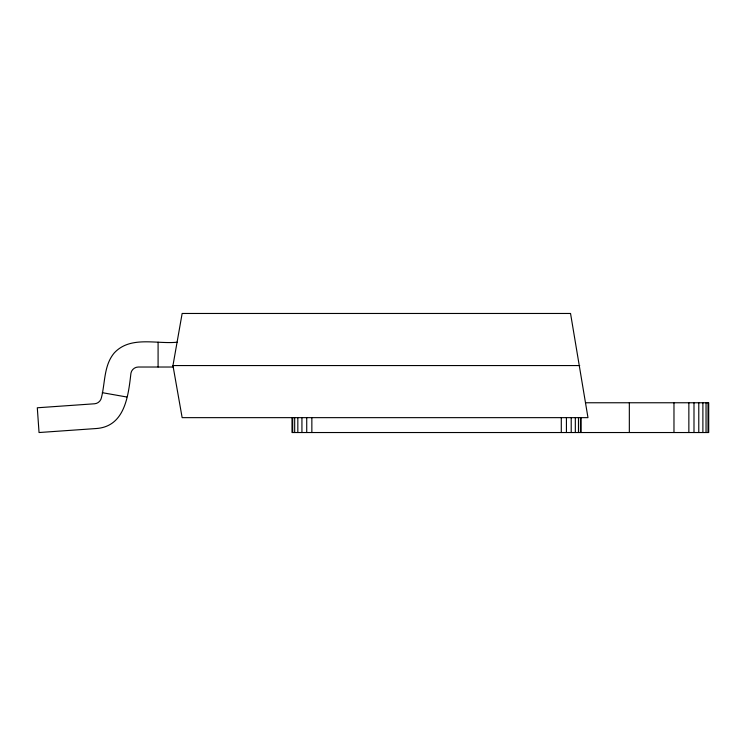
<?xml version="1.0" encoding="UTF-8"?>
<svg xmlns="http://www.w3.org/2000/svg" width="746" height="746" viewBox="0 0 746 746"><rect width="100%" height="100%" fill="white"/><g stroke="black" fill="none" stroke-linecap="round" stroke-linejoin="round"><path stroke-width="1.12" d="M172.96 365.559L182.145 313.469L570.541 313.469L587.979 417.648L182.145 417.648L172.96 365.559L579.726 365.559M177.082 342.218C156.511 344.326 130.438 335.532 114.306 352.886C103.769 365.279 105.233 382.726 101.437 397.646C100.841 400.928 97.95 403.53 94.63 403.772L37.3 407.782L39.044 432.531L96.355 428.521C125.011 426.46 128.349 395.66 130.942 373.168C131.566 369.708 134.746 367.032 138.262 367.023L173.221 367.023M585.619 402.765L708.7 402.765L708.7 432.531L292.012 432.531L292.012 417.648M102.314 392.685L126.736 396.993M708.019 402.765L708.019 432.531M706.042 402.765L706.042 432.531M702.891 402.765L702.891 432.531M698.778 402.765L698.778 432.531M693.994 402.765L693.994 432.531M688.856 402.765L688.856 432.531M673.974 402.765L673.974 432.531M629.335 402.765L629.335 432.531M581.134 417.648L581.134 432.531M580.463 417.648L580.463 432.531M578.476 417.648L578.476 432.531M575.325 417.648L575.325 432.531M571.212 417.648L571.212 432.531M566.428 417.648L566.428 432.531M561.29 417.648L561.29 432.531M311.856 417.648L311.856 432.531M306.727 417.648L306.727 432.531M301.934 417.648L301.934 432.531M297.831 417.648L297.831 432.531M294.679 417.648L294.679 432.531M292.693 417.648L292.693 432.531M158.087 342.218L158.087 367.023"/></g></svg>
